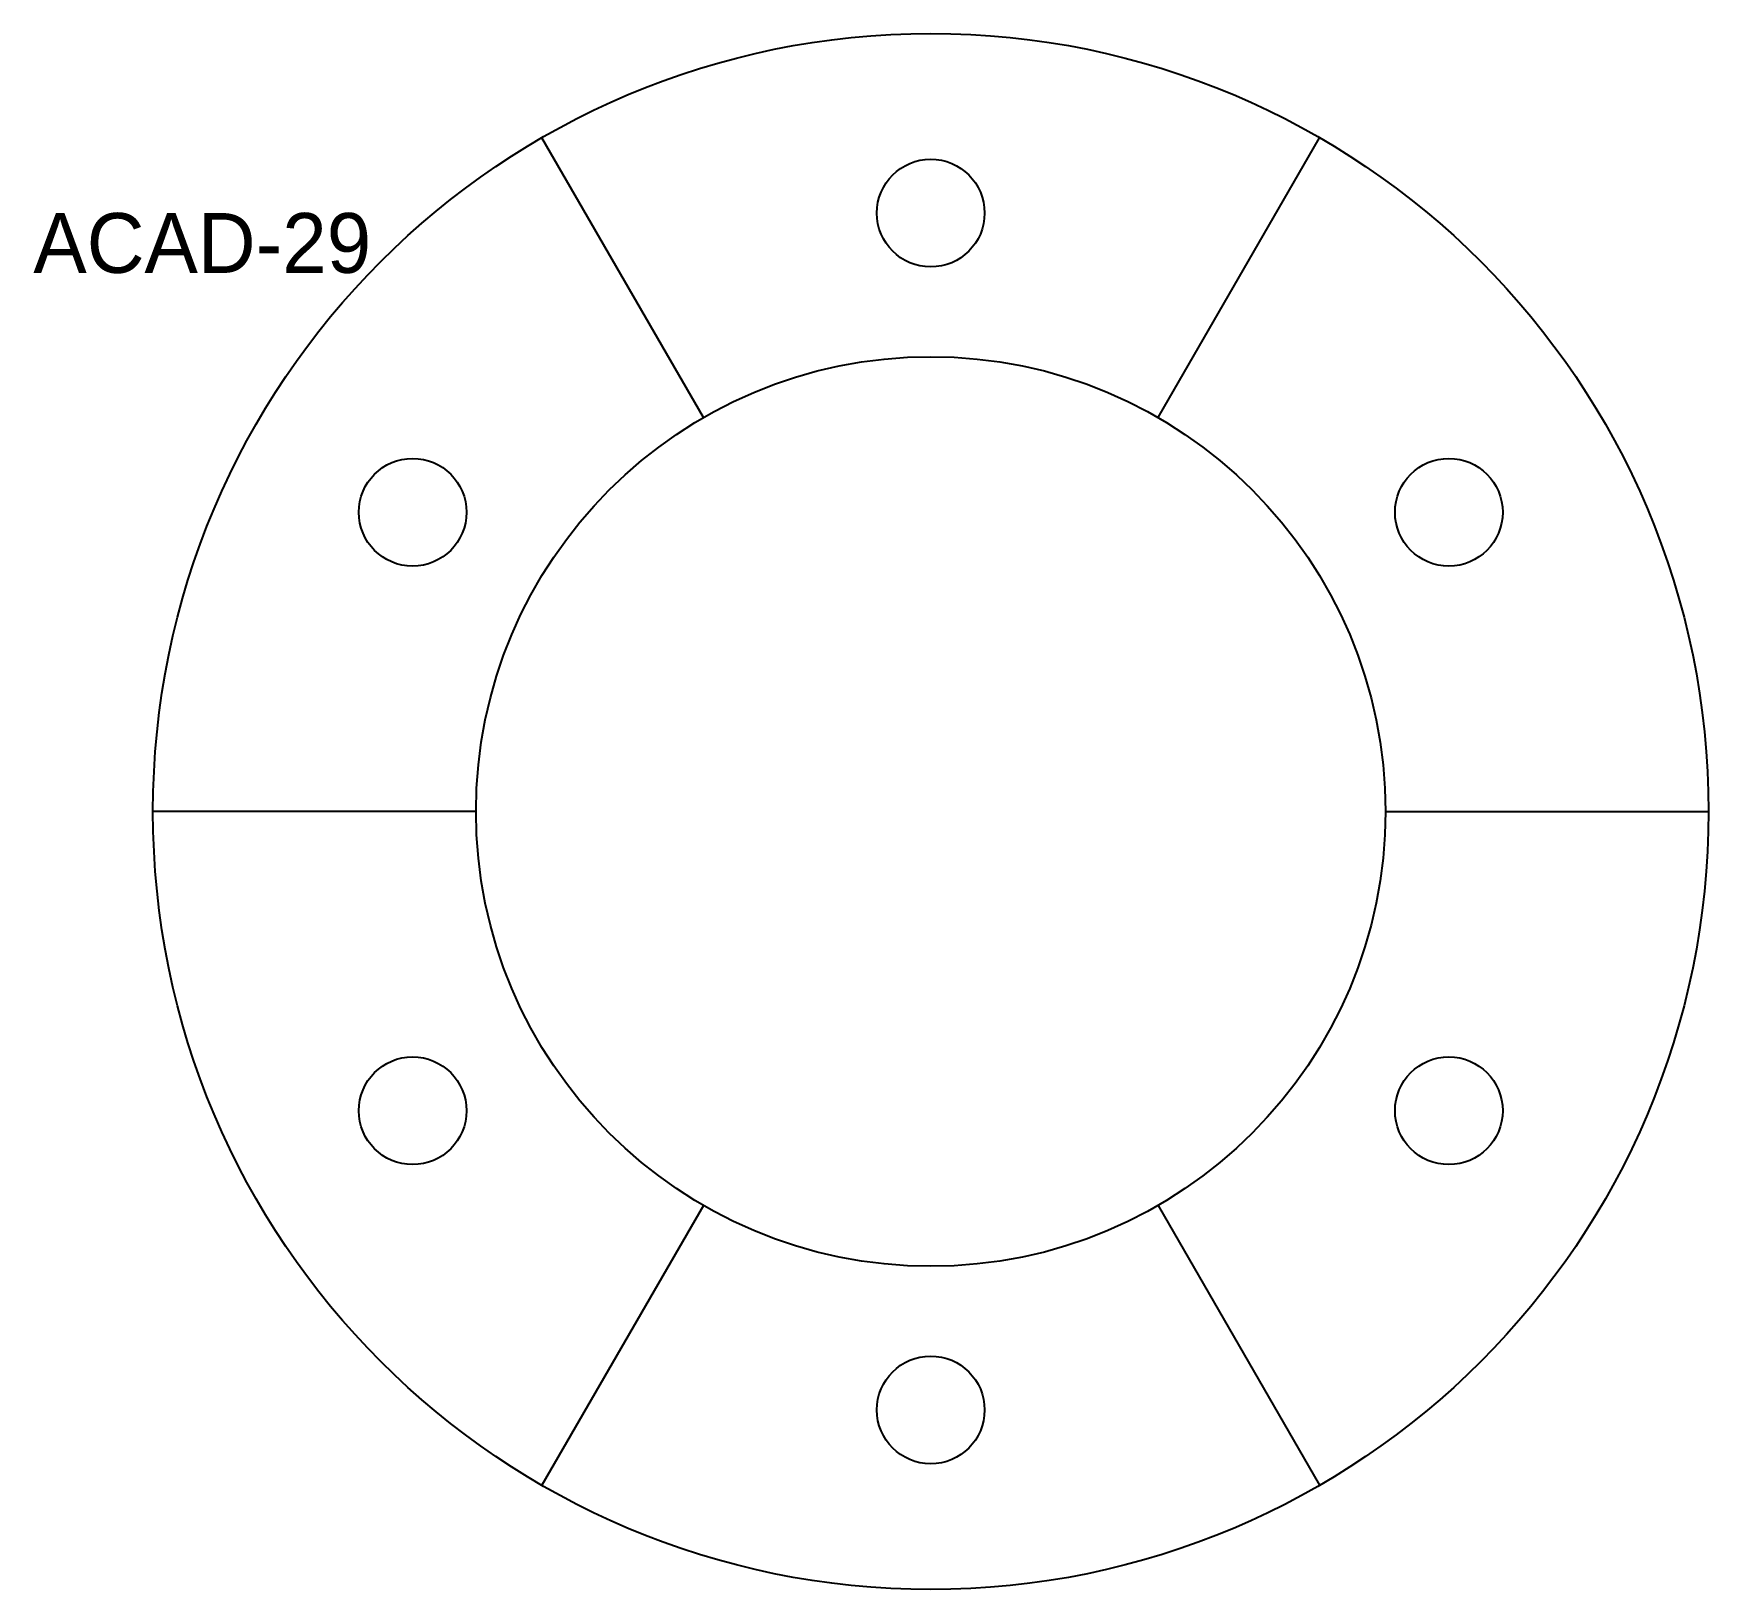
# Model space of a CAD drawing. Header units: metres. Extents: x 5 to 145, y 15 to 145.
import ezdxf

# ---------------------------------------------------------------- set-up
doc = ezdxf.new("R2010")
doc.units = ezdxf.units.M
for name, color, linetype in [('ANNOTATION', 7, 'Continuous'), ('CENTER', 7, 'Continuous'), ('CUTOUT', 7, 'Continuous'), ('HOLE', 7, 'Continuous'), ('OUTLINE', 7, 'Continuous')]:
    doc.layers.add(name, color=color, linetype=linetype)

msp = doc.modelspace()

# ---------------------------------------------------------------- linework, layer by layer
at = {"layer": 'CENTER'}
for p, q in [((61, 112.908965), (47.5, 136.291651)), ((99, 112.908965), (112.5, 136.291651)), ((42, 80), (15, 80)), ((118, 80), (145, 80)), ((61, 47.091035), (47.5, 23.708349)), ((99, 47.091035), (112.5, 23.708349))]:
    msp.add_line(p, q, dxfattribs=at)
at = {"layer": 'CUTOUT'}
msp.add_circle((80, 80), 38, dxfattribs=at)
at = {"layer": 'HOLE'}
for centre in [(80, 130), (36.69873, 105), (123.30127, 105), (36.69873, 55), (123.30127, 55), (80, 30)]:
    msp.add_circle(centre, 4.5, dxfattribs=at)
at = {"layer": 'OUTLINE'}
msp.add_circle((80, 80), 65, dxfattribs=at)

# ---------------------------------------------------------------- texts
at = {"layer": 'ANNOTATION'}
msp.add_text('ACAD-29', height=5, dxfattribs=at).set_placement((5, 125))

doc.saveas('drawing.dxf')
